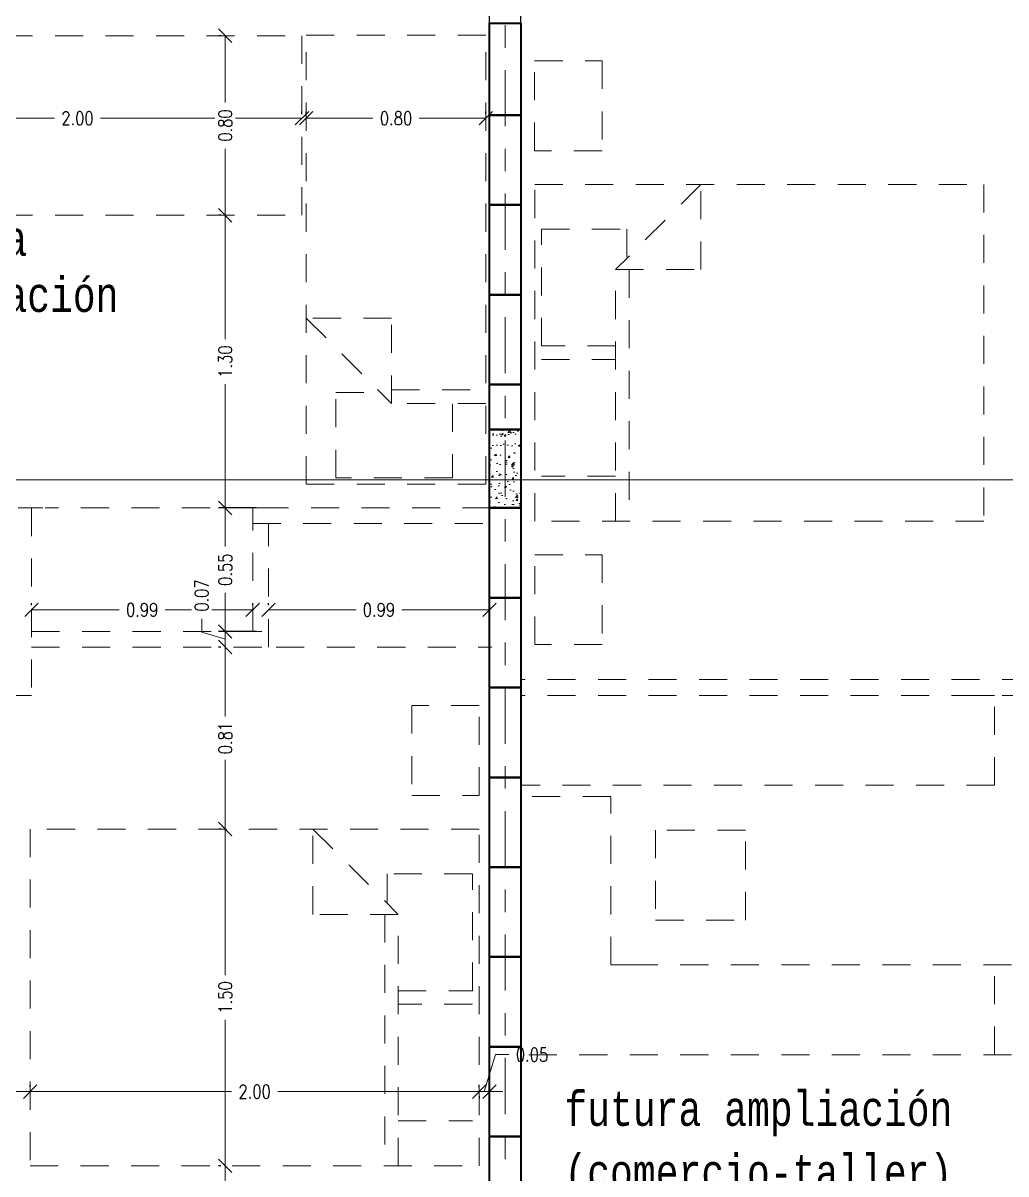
# Model space of a CAD drawing. Header units: metres. Extents: x -89 to 15, y -108 to -10.
# Drawn here: x -26.49 to -22.11, y -86.37 to -81.24 of the extents above; entities that cross this region are included whole.
import ezdxf

# ---------------------------------------------------------------- set-up
doc = ezdxf.new("R2010")
doc.units = ezdxf.units.M
doc.header["$LTSCALE"] = 5
doc.header["$MEASUREMENT"] = 0
doc.linetypes.add('CENTER', pattern=[2, 1.25, -0.25, 0.25, -0.25])
doc.linetypes.add('HIDDEN', pattern=[0.375, 0.25, -0.125])
doc.layers.get('0').update_dxf_attribs({"color": 30})
for name, color, linetype, lineweight in [('A-ANNO-DIMS', 3, 'Continuous', 18), ('A-ANNO-SYMB', 3, 'Continuous', 18), ('A-ANNO-TEXT', 3, 'Continuous', 18), ('A-FLOR-OVHD', 3, 'HIDDEN', 18), ('A-FLOR-PATT', 8, 'Continuous', 18), ('A-WALL-FULL', 7, 'Continuous', 35)]:
    doc.layers.add(name, color=color, linetype=linetype, lineweight=lineweight)
doc.styles.add('E-ROMANS', font='romans.shx', dxfattribs={"width": 0.8})
doc.dimstyles.new('E-0050_TICK_12', dxfattribs={"dimscale": 0.001, "dimtxt": 60, "dimasz": 60, "dimexe": 30, "dimexo": 20, "dimgap": 30, "dimtad": 0, "dimzin": 0, "dimdsep": 46, "dimtxsty": 'E-ROMANS', "dimblk": 'OBLIQUE', "dimcen": 30, "dimclrd": 256, "dimclre": 256, "dimclrt": 256, "dimadec": 0, "dimazin": 0, "dimtfac": 1, "dimtmove": 1, "dimatfit": 3, "dimldrblk": 'OPEN90', "dimfxl": 1, "dimtfill": 1, "dimtolj": 1, "dimtzin": 0, "dimlwd": -1, "dimarcsym": 0})

# ---------------------------------------------------------------- blocks, each defined once
blk = doc.blocks.new('_Oblique')
at = {"color": 0, "linetype": 'ByBlock', "lineweight": -2}
blk.add_line((-0.5, -0.5), (0.5, 0.5), dxfattribs=at)
blk = doc.blocks.new('*D85')
at = {"layer": 'A-ANNO-DIMS', "lineweight": -2, "transparency": 16777216}
for p, q in [((-27.2746, -81.7309), (-27.2746, -77.6055)), ((-24.4146, -81.7309), (-24.4146, -77.6055))]:
    blk.add_line(p, q, dxfattribs=at)
at = {"layer": 'A-ANNO-DIMS', "transparency": 16777216}
for p, q in [((-27.2746, -77.6355), (-25.9477, -77.6355)), ((-24.4146, -77.6355), (-25.7414, -77.6355))]:
    blk.add_line(p, q, dxfattribs=at)
at = {"layer": 'A-ANNO-DIMS', "transparency": 16777216, "xscale": 0.06, "yscale": 0.06, "zscale": 0.06, "rotation": 180}
blk.add_blockref('_Oblique', (-27.2746, -77.6355), dxfattribs=at)
at = {"layer": 'A-ANNO-DIMS', "transparency": 16777216, "xscale": 0.06, "yscale": 0.06, "zscale": 0.06}
blk.add_blockref('_Oblique', (-24.4146, -77.6355), dxfattribs=at)
at = {"layer": 'A-ANNO-DIMS', "transparency": 16777216, "insert": (-25.8446, -77.6355), "char_height": 0.06, "attachment_point": 5, "style": 'E-ROMANS', "bg_fill": 3, "box_fill_scale": 1.25, "bg_fill_color": 256, "bg_fill_true_color": 13158600, "bg_fill_transparency": 0}
blk.add_mtext('\\A1;2.86', dxfattribs=at)
blk = doc.blocks.new('_Open90')
at = {"color": 0, "linetype": 'ByBlock', "lineweight": -2}
for p, q in [((0, 0), (-1, 0)), ((-0.5, 0.5), (0, 0)), ((0, 0), (-0.5, -0.5))]:
    blk.add_line(p, q, dxfattribs=at)
blk = doc.blocks.new('*D86')
at = {"layer": 'A-ANNO-DIMS', "transparency": 16777216}
for p, q in [((-24.3446, -77.6355), (-24.3131, -77.5305)), ((-24.3131, -77.5305), (-24.2531, -77.5305)), ((-24.4146, -77.6355), (-24.2746, -77.6355))]:
    blk.add_line(p, q, dxfattribs=at)
at = {"layer": 'A-ANNO-DIMS', "lineweight": -2, "transparency": 16777216}
for p, q in [((-24.4146, -81.2209), (-24.4146, -77.6055)), ((-24.2746, -81.2209), (-24.2746, -77.6055))]:
    blk.add_line(p, q, dxfattribs=at)
at = {"layer": 'A-ANNO-DIMS', "transparency": 16777216, "xscale": 0.06, "yscale": 0.06, "zscale": 0.06, "rotation": 180}
blk.add_blockref('_Oblique', (-24.4146, -77.6355), dxfattribs=at)
at = {"layer": 'A-ANNO-DIMS', "transparency": 16777216, "xscale": 0.06, "yscale": 0.06, "zscale": 0.06}
blk.add_blockref('_Oblique', (-24.2746, -77.6355), dxfattribs=at)
at = {"layer": 'A-ANNO-DIMS', "transparency": 16777216, "insert": (-24.1488, -77.5305), "char_height": 0.06, "attachment_point": 5, "style": 'E-ROMANS', "bg_fill": 3, "box_fill_scale": 1.25, "bg_fill_color": 256, "bg_fill_true_color": 13158600, "bg_fill_transparency": 0}
blk.add_mtext('\\A1;0.14', dxfattribs=at)
blk = doc.blocks.new('*D87')
at = {"layer": 'A-ANNO-DIMS', "lineweight": -2, "transparency": 16777216}
for p, q in [((-24.2746, -81.6309), (-24.2746, -77.6055)), ((-21.4146, -81.6309), (-21.4146, -77.6055))]:
    blk.add_line(p, q, dxfattribs=at)
at = {"layer": 'A-ANNO-DIMS', "transparency": 16777216}
for p, q in [((-24.2746, -77.6355), (-22.9477, -77.6355)), ((-21.4146, -77.6355), (-22.7414, -77.6355))]:
    blk.add_line(p, q, dxfattribs=at)
at = {"layer": 'A-ANNO-DIMS', "transparency": 16777216, "xscale": 0.06, "yscale": 0.06, "zscale": 0.06, "rotation": 180}
blk.add_blockref('_Oblique', (-24.2746, -77.6355), dxfattribs=at)
at = {"layer": 'A-ANNO-DIMS', "transparency": 16777216, "xscale": 0.06, "yscale": 0.06, "zscale": 0.06}
blk.add_blockref('_Oblique', (-21.4146, -77.6355), dxfattribs=at)
at = {"layer": 'A-ANNO-DIMS', "transparency": 16777216, "insert": (-22.8446, -77.6355), "char_height": 0.06, "attachment_point": 5, "style": 'E-ROMANS', "bg_fill": 3, "box_fill_scale": 1.25, "bg_fill_color": 256, "bg_fill_true_color": 13158600, "bg_fill_transparency": 0}
blk.add_mtext('\\A1;2.86', dxfattribs=at)
blk = doc.blocks.new('*D97')
at = {"layer": 'A-ANNO-DIMS', "lineweight": -2, "transparency": 16777216}
for p, q in [((-27.2502, -81.6451), (-27.2502, -81.6351)), ((-25.2502, -81.6451), (-25.2502, -81.6351))]:
    blk.add_line(p, q, dxfattribs=at)
at = {"layer": 'A-ANNO-DIMS', "transparency": 16777216}
for p, q in [((-27.2502, -81.6651), (-26.3533, -81.6651)), ((-25.2502, -81.6651), (-26.147, -81.6651))]:
    blk.add_line(p, q, dxfattribs=at)
at = {"layer": 'A-ANNO-DIMS', "transparency": 16777216, "xscale": 0.06, "yscale": 0.06, "zscale": 0.06, "rotation": 180}
blk.add_blockref('_Oblique', (-27.2502, -81.6651), dxfattribs=at)
at = {"layer": 'A-ANNO-DIMS', "transparency": 16777216, "xscale": 0.06, "yscale": 0.06, "zscale": 0.06}
blk.add_blockref('_Oblique', (-25.2502, -81.6651), dxfattribs=at)
at = {"layer": 'A-ANNO-DIMS', "transparency": 16777216, "insert": (-26.2502, -81.6651), "char_height": 0.06, "attachment_point": 5, "style": 'E-ROMANS', "bg_fill": 3, "box_fill_scale": 1.25, "bg_fill_color": 256, "bg_fill_true_color": 13158600, "bg_fill_transparency": 0}
blk.add_mtext('\\A1;2.00', dxfattribs=at)
blk = doc.blocks.new('*D98')
at = {"layer": 'A-ANNO-DIMS', "lineweight": -2, "transparency": 16777216}
for p, q in [((-25.4546, -83.4009), (-25.6219, -83.4009)), ((-25.4546, -83.9509), (-25.6219, -83.9509))]:
    blk.add_line(p, q, dxfattribs=at)
at = {"layer": 'A-ANNO-DIMS', "transparency": 16777216}
for p, q in [((-25.5919, -83.4009), (-25.5919, -83.5728)), ((-25.5919, -83.9509), (-25.5919, -83.779))]:
    blk.add_line(p, q, dxfattribs=at)
at = {"layer": 'A-ANNO-DIMS', "transparency": 16777216, "xscale": 0.06, "yscale": 0.06, "zscale": 0.06}
for p, rotation in [((-25.5919, -83.4009), 90), ((-25.5919, -83.9509), 270)]:
    blk.add_blockref('_Oblique', p, dxfattribs=dict(at, rotation=rotation))
at = {"layer": 'A-ANNO-DIMS', "transparency": 16777216, "insert": (-25.5919, -83.6759), "char_height": 0.06, "attachment_point": 5, "rotation": 90, "style": 'E-ROMANS', "bg_fill": 3, "box_fill_scale": 1.25, "bg_fill_color": 256, "bg_fill_true_color": 13158600, "bg_fill_transparency": 0}
blk.add_mtext('\\A1;0.55', dxfattribs=at)
blk = doc.blocks.new('*D99')
at = {"layer": 'A-ANNO-DIMS', "lineweight": -2, "transparency": 16777216}
for p, q in [((-25.6119, -82.0975), (-25.6219, -82.0975)), ((-25.6119, -83.4009), (-25.6219, -83.4009))]:
    blk.add_line(p, q, dxfattribs=at)
at = {"layer": 'A-ANNO-DIMS', "transparency": 16777216}
for p, q in [((-25.5919, -82.0975), (-25.5919, -82.6495)), ((-25.5919, -83.4009), (-25.5919, -82.8489))]:
    blk.add_line(p, q, dxfattribs=at)
at = {"layer": 'A-ANNO-DIMS', "transparency": 16777216, "xscale": 0.06, "yscale": 0.06, "zscale": 0.06}
for p, rotation in [((-25.5919, -82.0975), 90), ((-25.5919, -83.4009), 270)]:
    blk.add_blockref('_Oblique', p, dxfattribs=dict(at, rotation=rotation))
at = {"layer": 'A-ANNO-DIMS', "transparency": 16777216, "insert": (-25.5919, -82.7492), "char_height": 0.06, "attachment_point": 5, "rotation": 90, "style": 'E-ROMANS', "bg_fill": 3, "box_fill_scale": 1.25, "bg_fill_color": 256, "bg_fill_true_color": 13158600, "bg_fill_transparency": 0}
blk.add_mtext('\\A1;1.30', dxfattribs=at)
blk = doc.blocks.new('*D100')
at = {"layer": 'A-ANNO-DIMS', "lineweight": -2, "transparency": 16777216}
for p, q in [((-25.6119, -81.2975), (-25.6219, -81.2975)), ((-25.6119, -82.0975), (-25.6219, -82.0975))]:
    blk.add_line(p, q, dxfattribs=at)
at = {"layer": 'A-ANNO-DIMS', "transparency": 16777216}
for p, q in [((-25.5919, -81.2975), (-25.5919, -81.5943)), ((-25.5919, -82.0975), (-25.5919, -81.8006))]:
    blk.add_line(p, q, dxfattribs=at)
at = {"layer": 'A-ANNO-DIMS', "transparency": 16777216, "xscale": 0.06, "yscale": 0.06, "zscale": 0.06}
for p, rotation in [((-25.5919, -81.2975), 90), ((-25.5919, -82.0975), 270)]:
    blk.add_blockref('_Oblique', p, dxfattribs=dict(at, rotation=rotation))
at = {"layer": 'A-ANNO-DIMS', "transparency": 16777216, "insert": (-25.5919, -81.6975), "char_height": 0.06, "attachment_point": 5, "rotation": 90, "style": 'E-ROMANS', "bg_fill": 3, "box_fill_scale": 1.25, "bg_fill_color": 256, "bg_fill_true_color": 13158600, "bg_fill_transparency": 0}
blk.add_mtext('\\A1;0.80', dxfattribs=at)
blk = doc.blocks.new('*D101')
at = {"layer": 'A-ANNO-DIMS', "lineweight": -2, "transparency": 16777216}
for p, q in [((-25.6119, -84.0205), (-25.6219, -84.0205)), ((-25.6119, -84.8312), (-25.6219, -84.8312))]:
    blk.add_line(p, q, dxfattribs=at)
at = {"layer": 'A-ANNO-DIMS', "transparency": 16777216}
for p, q in [((-25.5919, -84.0205), (-25.5919, -84.3296)), ((-25.5919, -84.8312), (-25.5919, -84.5222))]:
    blk.add_line(p, q, dxfattribs=at)
at = {"layer": 'A-ANNO-DIMS', "transparency": 16777216, "xscale": 0.06, "yscale": 0.06, "zscale": 0.06}
for p, rotation in [((-25.5919, -84.0205), 90), ((-25.5919, -84.8312), 270)]:
    blk.add_blockref('_Oblique', p, dxfattribs=dict(at, rotation=rotation))
at = {"layer": 'A-ANNO-DIMS', "transparency": 16777216, "insert": (-25.5919, -84.4259), "char_height": 0.06, "attachment_point": 5, "rotation": 90, "style": 'E-ROMANS', "bg_fill": 3, "box_fill_scale": 1.25, "bg_fill_color": 256, "bg_fill_true_color": 13158600, "bg_fill_transparency": 0}
blk.add_mtext('\\A1;0.81', dxfattribs=at)
blk = doc.blocks.new('*D102')
at = {"layer": 'A-ANNO-DIMS', "lineweight": -2, "transparency": 16777216}
for p, q in [((-25.6119, -84.8312), (-25.6219, -84.8312)), ((-25.6119, -86.3312), (-25.6219, -86.3312))]:
    blk.add_line(p, q, dxfattribs=at)
at = {"layer": 'A-ANNO-DIMS', "transparency": 16777216}
for p, q in [((-25.5919, -84.8312), (-25.5919, -85.4815)), ((-25.5919, -86.3312), (-25.5919, -85.681))]:
    blk.add_line(p, q, dxfattribs=at)
at = {"layer": 'A-ANNO-DIMS', "transparency": 16777216, "xscale": 0.06, "yscale": 0.06, "zscale": 0.06}
for p, rotation in [((-25.5919, -84.8312), 90), ((-25.5919, -86.3312), 270)]:
    blk.add_blockref('_Oblique', p, dxfattribs=dict(at, rotation=rotation))
at = {"layer": 'A-ANNO-DIMS', "transparency": 16777216, "insert": (-25.5919, -85.5812), "char_height": 0.06, "attachment_point": 5, "rotation": 90, "style": 'E-ROMANS', "bg_fill": 3, "box_fill_scale": 1.25, "bg_fill_color": 256, "bg_fill_true_color": 13158600, "bg_fill_transparency": 0}
blk.add_mtext('\\A1;1.50', dxfattribs=at)
blk = doc.blocks.new('*D103')
at = {"layer": 'A-ANNO-DIMS', "lineweight": -2, "transparency": 16777216}
for p, q in [((-25.6119, -86.3312), (-25.6219, -86.3312)), ((-25.6119, -87.0809), (-25.6219, -87.0809))]:
    blk.add_line(p, q, dxfattribs=at)
at = {"layer": 'A-ANNO-DIMS', "transparency": 16777216}
for p, q in [((-25.5919, -86.3312), (-25.5919, -86.6029)), ((-25.5919, -87.0809), (-25.5919, -86.8092))]:
    blk.add_line(p, q, dxfattribs=at)
at = {"layer": 'A-ANNO-DIMS', "transparency": 16777216, "xscale": 0.06, "yscale": 0.06, "zscale": 0.06}
for p, rotation in [((-25.5919, -86.3312), 90), ((-25.5919, -87.0809), 270)]:
    blk.add_blockref('_Oblique', p, dxfattribs=dict(at, rotation=rotation))
at = {"layer": 'A-ANNO-DIMS', "transparency": 16777216, "insert": (-25.5919, -86.7061), "char_height": 0.06, "attachment_point": 5, "rotation": 90, "style": 'E-ROMANS', "bg_fill": 3, "box_fill_scale": 1.25, "bg_fill_color": 256, "bg_fill_true_color": 13158600, "bg_fill_transparency": 0}
blk.add_mtext('\\A1;0.75', dxfattribs=at)
blk = doc.blocks.new('*D104')
at = {"layer": 'A-ANNO-DIMS', "lineweight": -2, "transparency": 16777216}
for p, q in [((-27.2746, -85.9809), (-27.2746, -85.9709)), ((-26.4611, -85.9809), (-26.4611, -85.9709))]:
    blk.add_line(p, q, dxfattribs=at)
at = {"layer": 'A-ANNO-DIMS', "transparency": 16777216}
for p, q in [((-27.2746, -86.0009), (-26.9641, -86.0009)), ((-26.4611, -86.0009), (-26.7715, -86.0009))]:
    blk.add_line(p, q, dxfattribs=at)
at = {"layer": 'A-ANNO-DIMS', "transparency": 16777216, "xscale": 0.06, "yscale": 0.06, "zscale": 0.06, "rotation": 180}
blk.add_blockref('_Oblique', (-27.2746, -86.0009), dxfattribs=at)
at = {"layer": 'A-ANNO-DIMS', "transparency": 16777216, "xscale": 0.06, "yscale": 0.06, "zscale": 0.06}
blk.add_blockref('_Oblique', (-26.4611, -86.0009), dxfattribs=at)
at = {"layer": 'A-ANNO-DIMS', "transparency": 16777216, "insert": (-26.8678, -86.0009), "char_height": 0.06, "attachment_point": 5, "style": 'E-ROMANS', "bg_fill": 3, "box_fill_scale": 1.25, "bg_fill_color": 256, "bg_fill_true_color": 13158600, "bg_fill_transparency": 0}
blk.add_mtext('\\A1;0.81', dxfattribs=at)
blk = doc.blocks.new('*D105')
at = {"layer": 'A-ANNO-DIMS', "lineweight": -2, "transparency": 16777216}
for p, q in [((-26.4611, -85.9809), (-26.4611, -85.9709)), ((-24.4611, -85.9809), (-24.4611, -85.9709))]:
    blk.add_line(p, q, dxfattribs=at)
at = {"layer": 'A-ANNO-DIMS', "transparency": 16777216}
for p, q in [((-26.4611, -86.0009), (-25.5642, -86.0009)), ((-24.4611, -86.0009), (-25.3579, -86.0009))]:
    blk.add_line(p, q, dxfattribs=at)
at = {"layer": 'A-ANNO-DIMS', "transparency": 16777216, "xscale": 0.06, "yscale": 0.06, "zscale": 0.06, "rotation": 180}
blk.add_blockref('_Oblique', (-26.4611, -86.0009), dxfattribs=at)
at = {"layer": 'A-ANNO-DIMS', "transparency": 16777216, "xscale": 0.06, "yscale": 0.06, "zscale": 0.06}
blk.add_blockref('_Oblique', (-24.4611, -86.0009), dxfattribs=at)
at = {"layer": 'A-ANNO-DIMS', "transparency": 16777216, "insert": (-25.4611, -86.0009), "char_height": 0.06, "attachment_point": 5, "style": 'E-ROMANS', "bg_fill": 3, "box_fill_scale": 1.25, "bg_fill_color": 256, "bg_fill_true_color": 13158600, "bg_fill_transparency": 0}
blk.add_mtext('\\A1;2.00', dxfattribs=at)
blk = doc.blocks.new('*D106')
at = {"layer": 'A-ANNO-DIMS', "transparency": 16777216}
for p, q in [((-24.4378, -86.0009), (-24.3883, -85.8359)), ((-24.3883, -85.8359), (-24.3283, -85.8359)), ((-24.4611, -86.0009), (-24.5211, -86.0009)), ((-24.4611, -86.0009), (-24.4146, -86.0009)), ((-24.4611, -86.0009), (-24.4146, -86.0009)), ((-24.4146, -86.0009), (-24.3546, -86.0009))]:
    blk.add_line(p, q, dxfattribs=at)
at = {"layer": 'A-ANNO-DIMS', "lineweight": -2, "transparency": 16777216}
for p, q in [((-24.4146, -85.9809), (-24.4146, -85.9709)), ((-24.4611, -86.0209), (-24.4611, -86.0309))]:
    blk.add_line(p, q, dxfattribs=at)
at = {"layer": 'A-ANNO-DIMS', "transparency": 16777216, "xscale": 0.06, "yscale": 0.06, "zscale": 0.06}
blk.add_blockref('_Oblique', (-24.4611, -86.0009), dxfattribs=at)
at = {"layer": 'A-ANNO-DIMS', "transparency": 16777216, "xscale": 0.06, "yscale": 0.06, "zscale": 0.06, "rotation": 180}
blk.add_blockref('_Oblique', (-24.4146, -86.0009), dxfattribs=at)
at = {"layer": 'A-ANNO-DIMS', "transparency": 16777216, "insert": (-24.2252, -85.8359), "char_height": 0.06, "attachment_point": 5, "style": 'E-ROMANS', "bg_fill": 3, "box_fill_scale": 1.25, "bg_fill_color": 256, "bg_fill_true_color": 13158600, "bg_fill_transparency": 0}
blk.add_mtext('\\A1;0.05', dxfattribs=at)
blk = doc.blocks.new('*D107')
at = {"layer": 'A-ANNO-DIMS', "lineweight": -2, "transparency": 16777216}
for p, q in [((-26.4546, -83.8346), (-26.4546, -83.8246)), ((-25.4696, -83.8346), (-25.4696, -83.8246))]:
    blk.add_line(p, q, dxfattribs=at)
at = {"layer": 'A-ANNO-DIMS', "transparency": 16777216}
for p, q in [((-26.4546, -83.8546), (-26.0641, -83.8546)), ((-25.4696, -83.8546), (-25.8601, -83.8546))]:
    blk.add_line(p, q, dxfattribs=at)
at = {"layer": 'A-ANNO-DIMS', "transparency": 16777216, "xscale": 0.06, "yscale": 0.06, "zscale": 0.06, "rotation": 180}
blk.add_blockref('_Oblique', (-26.4546, -83.8546), dxfattribs=at)
at = {"layer": 'A-ANNO-DIMS', "transparency": 16777216, "xscale": 0.06, "yscale": 0.06, "zscale": 0.06}
blk.add_blockref('_Oblique', (-25.4696, -83.8546), dxfattribs=at)
at = {"layer": 'A-ANNO-DIMS', "transparency": 16777216, "insert": (-25.9621, -83.8546), "char_height": 0.06, "attachment_point": 5, "style": 'E-ROMANS', "bg_fill": 3, "box_fill_scale": 1.25, "bg_fill_color": 256, "bg_fill_true_color": 13158600, "bg_fill_transparency": 0}
blk.add_mtext('\\A1;0.99', dxfattribs=at)
blk = doc.blocks.new('*D108')
at = {"layer": 'A-ANNO-DIMS', "lineweight": -2, "transparency": 16777216}
for p, q in [((-25.3996, -83.8346), (-25.3996, -83.8246)), ((-24.4146, -83.8346), (-24.4146, -83.8246))]:
    blk.add_line(p, q, dxfattribs=at)
at = {"layer": 'A-ANNO-DIMS', "transparency": 16777216}
for p, q in [((-25.3996, -83.8546), (-25.0091, -83.8546)), ((-24.4146, -83.8546), (-24.8051, -83.8546))]:
    blk.add_line(p, q, dxfattribs=at)
at = {"layer": 'A-ANNO-DIMS', "transparency": 16777216, "xscale": 0.06, "yscale": 0.06, "zscale": 0.06, "rotation": 180}
blk.add_blockref('_Oblique', (-25.3996, -83.8546), dxfattribs=at)
at = {"layer": 'A-ANNO-DIMS', "transparency": 16777216, "xscale": 0.06, "yscale": 0.06, "zscale": 0.06}
blk.add_blockref('_Oblique', (-24.4146, -83.8546), dxfattribs=at)
at = {"layer": 'A-ANNO-DIMS', "transparency": 16777216, "insert": (-24.9071, -83.8546), "char_height": 0.06, "attachment_point": 5, "style": 'E-ROMANS', "bg_fill": 3, "box_fill_scale": 1.25, "bg_fill_color": 256, "bg_fill_true_color": 13158600, "bg_fill_transparency": 0}
blk.add_mtext('\\A1;0.99', dxfattribs=at)
blk = doc.blocks.new('*D125')
at = {"layer": 'A-ANNO-DIMS', "transparency": 16777216}
for p, q in [((-25.6969, -83.9542), (-25.6969, -83.8942)), ((-25.5919, -83.9857), (-25.6969, -83.9542)), ((-25.5919, -83.9509), (-25.5919, -84.0205))]:
    blk.add_line(p, q, dxfattribs=at)
at = {"layer": 'A-ANNO-DIMS', "lineweight": -2, "transparency": 16777216}
for p, q in [((-25.6119, -83.9509), (-25.6219, -83.9509)), ((-25.6119, -84.0205), (-25.6219, -84.0205))]:
    blk.add_line(p, q, dxfattribs=at)
at = {"layer": 'A-ANNO-DIMS', "transparency": 16777216, "xscale": 0.06, "yscale": 0.06, "zscale": 0.06}
for p, rotation in [((-25.5919, -83.9509), 90), ((-25.5919, -84.0205), 270)]:
    blk.add_blockref('_Oblique', p, dxfattribs=dict(at, rotation=rotation))
at = {"layer": 'A-ANNO-DIMS', "transparency": 16777216, "insert": (-25.6969, -83.7911), "char_height": 0.06, "attachment_point": 5, "rotation": 90, "style": 'E-ROMANS', "bg_fill": 3, "box_fill_scale": 1.25, "bg_fill_color": 256, "bg_fill_true_color": 13158600, "bg_fill_transparency": 0}
blk.add_mtext('\\A1;0.07', dxfattribs=at)
blk = doc.blocks.new('*D132')
at = {"layer": 'A-ANNO-DIMS', "lineweight": -2, "transparency": 16777216}
for p, q in [((-25.2311, -81.6451), (-25.2311, -81.6351)), ((-24.4311, -81.6451), (-24.4311, -81.6351))]:
    blk.add_line(p, q, dxfattribs=at)
at = {"layer": 'A-ANNO-DIMS', "transparency": 16777216}
for p, q in [((-25.2311, -81.6651), (-24.9343, -81.6651)), ((-24.4311, -81.6651), (-24.728, -81.6651))]:
    blk.add_line(p, q, dxfattribs=at)
at = {"layer": 'A-ANNO-DIMS', "transparency": 16777216, "xscale": 0.06, "yscale": 0.06, "zscale": 0.06, "rotation": 180}
blk.add_blockref('_Oblique', (-25.2311, -81.6651), dxfattribs=at)
at = {"layer": 'A-ANNO-DIMS', "transparency": 16777216, "xscale": 0.06, "yscale": 0.06, "zscale": 0.06}
blk.add_blockref('_Oblique', (-24.4311, -81.6651), dxfattribs=at)
at = {"layer": 'A-ANNO-DIMS', "transparency": 16777216, "insert": (-24.8311, -81.6651), "char_height": 0.06, "attachment_point": 5, "style": 'E-ROMANS', "bg_fill": 3, "box_fill_scale": 1.25, "bg_fill_color": 256, "bg_fill_true_color": 13158600, "bg_fill_transparency": 0}
blk.add_mtext('\\A1;0.80', dxfattribs=at)

msp = doc.modelspace()

# ---------------------------------------------------------------- hatches: boundary and pattern name
at = {"layer": 'A-FLOR-PATT'}
h = msp.add_hatch(dxfattribs=at)
h.set_pattern_fill('AR-CONC', color=256, scale=0.0005, style=0)
h.set_pattern_definition([(50, (8.99, -3e-14), (0.091092334, -0.00796954), [0.009525, -0.104775]), (355, (8.99, -3e-14), (-0.01762141, 0.09552832), [0.00762, -0.08382]), (100.451, (8.99759, -0.00066), (0.07347125, 0.08755834), [0.008095, -0.089045]), (46.1842, (8.99, 0.0254), (0.13553952, -0.02102116), [0.0142875, -0.1571625]), (96.6356, (9.0013, 0.02365), (0.11870212, 0.12371278), [0.0121425, -0.1335675]), (351.184, (8.99, 0.0254), (0.1187023, 0.12371256), [0.01143, -0.12573]), (21, (9.0027, 0.01905), (0.07580744, -0.05113276), [0.009525, -0.104775]), (326, (9.0027, 0.01905), (0.03090101, 0.09209398), [0.00762, -0.08382]), (71.4514, (9.00902, 0.01479), (0.106708245, 0.04096143), [0.008095, -0.089045]), (37.5, (8.99, -3e-14), (0.001544302, 0.04227752), [0, -0.082804, 0, -0.08509, 0, -0.0841375]), (7.5, (8.99, -3e-14), (0.033409831, 0.050090287), [0, -0.048514, 0, -0.080899, 0, -0.0320675]), (327.5, (8.96168, -3e-14), (0.067795298, -0.002864372), [0, -0.03175, 0, -0.09906, 0, -0.131445]), (317.5, (8.94898, -3e-14), (0.07406459, 0.012713246), [0, -0.041275, 0, -0.065786, 0, -0.093345])])
h.paths.add_polyline_path([(-24.2746, -83.0509), (-24.4146, -83.0509), (-24.4146, -83.4009), (-24.2746, -83.4009)])

# ---------------------------------------------------------------- linework, layer by layer
at = {"layer": 'A-ANNO-SYMB', "linetype": 'CENTER', "ltscale": 0.04}
msp.add_line((-24.3446, -92.1509), (-24.3446, -77.1009), dxfattribs=at)
at = {"layer": 'A-ANNO-SYMB', "ltscale": 0.04}
msp.add_lwpolyline([(-35.5715, -83.2759), (-14.2746, -83.2759)], dxfattribs=at)
at = {"layer": 'A-FLOR-OVHD', "ltscale": 0.1}
for p, q in [((-27.2502, -81.2975), (-25.2502, -81.2975)), ((-25.2502, -82.0975), (-25.2502, -81.2975)), ((-25.2311, -83.2955), (-25.2311, -81.2955)), ((-25.2311, -81.2955), (-24.4311, -81.2955)), ((-24.4311, -83.2955), (-24.4311, -81.2955)), ((-24.2132, -81.9595), (-22.2132, -81.9595)), ((-24.2132, -83.4595), (-24.2132, -81.9595)), ((-23.4732, -81.9595), (-23.8532, -82.3395)), ((-23.4732, -82.3395), (-23.4732, -81.9595)), ((-22.2132, -81.9595), (-22.2132, -83.4595)), ((-27.2502, -82.0975), (-25.2502, -82.0975)), ((-24.1832, -82.1595), (-23.8032, -82.1595)), ((-24.1832, -82.6795), (-24.1832, -82.1595)), ((-23.8032, -82.1595), (-23.8032, -82.2895)), ((-23.8532, -83.4595), (-23.8532, -82.3395)), ((-23.8532, -82.3395), (-23.4732, -82.3395)), ((-23.7932, -82.3395), (-23.7932, -83.4595)), ((-25.2311, -82.5555), (-24.8511, -82.9355)), ((-24.8511, -82.5555), (-25.2311, -82.5555)), ((-24.8511, -82.9355), (-24.8511, -82.5555)), ((-23.8532, -82.6795), (-24.1832, -82.6795)), ((-24.1832, -82.7395), (-23.8532, -82.7395)), ((-25.0996, -83.2668), (-25.0996, -82.8868)), ((-25.0996, -82.8868), (-24.9696, -82.8868)), ((-24.8511, -82.8755), (-24.4311, -82.8755)), ((-24.4311, -82.9355), (-24.8511, -82.9355)), ((-24.5796, -82.9368), (-24.5796, -83.2668)), ((-24.4311, -83.2955), (-25.2311, -83.2955)), ((-24.5796, -83.2668), (-25.0996, -83.2668)), ((-23.8532, -83.2595), (-24.1832, -83.2595)), ((-26.5146, -83.4009), (-26.4446, -83.4009)), ((-26.4746, -83.4009), (-26.4046, -83.4009)), ((-26.4546, -83.4009), (-26.4546, -84.2359)), ((-25.4346, -83.4009), (-26.3946, -83.4009)), ((-25.4696, -83.9509), (-25.4696, -83.4009)), ((-25.4346, -83.4009), (-24.4146, -83.4009)), ((-22.2132, -83.4595), (-24.2132, -83.4595)), ((-25.4696, -83.4709), (-24.4146, -83.4709)), ((-25.3996, -84.0209), (-25.3996, -83.4709)), ((-26.4546, -83.9509), (-25.3996, -83.9509)), ((-26.4546, -84.0209), (-25.3646, -84.0209)), ((-25.3646, -84.0209), (-24.4046, -84.0209)), ((-21.3311, -84.1655), (-24.2746, -84.1655)), ((-26.5246, -84.2359), (-26.4546, -84.2359)), ((-21.3311, -84.2363), (-24.2746, -84.2363)), ((-22.1646, -84.2359), (-22.2346, -84.2359)), ((-22.1646, -84.6363), (-22.1646, -84.2363)), ((-22.1646, -84.6363), (-24.2746, -84.6363)), ((-23.8746, -84.6863), (-24.2746, -84.6863)), ((-23.8746, -85.4363), (-23.8746, -84.6863)), ((-24.4611, -84.8312), (-26.4611, -84.8312)), ((-26.4611, -84.8312), (-26.4611, -86.3312)), ((-25.2011, -85.2112), (-25.2011, -84.8312)), ((-25.2011, -84.8312), (-24.8211, -85.2112)), ((-24.4611, -86.3312), (-24.4611, -84.8312)), ((-23.6746, -84.8363), (-23.6746, -85.2363)), ((-23.2746, -84.8363), (-23.6746, -84.8363)), ((-23.2746, -85.2363), (-23.2746, -84.8363)), ((-24.4911, -85.0312), (-24.8711, -85.0312)), ((-24.8711, -85.0312), (-24.8711, -85.1613)), ((-24.4911, -85.5512), (-24.4911, -85.0312)), ((-24.8211, -85.2112), (-25.2011, -85.2112)), ((-24.8811, -85.2112), (-24.8811, -86.3312)), ((-24.8211, -86.3312), (-24.8211, -85.2112)), ((-23.6746, -85.2363), (-23.2746, -85.2363)), ((-23.7746, -85.4363), (-23.8746, -85.4363)), ((-21.4146, -85.4363), (-23.7746, -85.4363)), ((-22.1646, -85.8363), (-22.1646, -85.4363)), ((-24.8211, -85.5512), (-24.4911, -85.5512)), ((-24.4911, -85.6112), (-24.8211, -85.6112)), ((-24.8211, -86.1312), (-24.4911, -86.1312)), ((-26.4611, -86.3312), (-24.4611, -86.3312))]:
    msp.add_line(p, q, dxfattribs=at)
for points in [[(-24.2135, -81.8095), (-24.2135, -81.4095), (-23.9135, -81.4095), (-23.9135, -81.8095)], [(-24.2132, -84.0095), (-24.2132, -83.6095), (-23.9132, -83.6095), (-23.9132, -84.0095)], [(-24.4607, -84.6812), (-24.4607, -84.2812), (-24.7607, -84.2812), (-24.7607, -84.6812)]]:
    msp.add_lwpolyline(points, close=True, dxfattribs=at)
at = {"layer": 'A-WALL-FULL'}
for p, q in [((-24.4146, -82.0509), (-24.2746, -82.0509)), ((-24.4146, -82.4509), (-24.4146, -82.0509)), ((-24.2746, -82.0509), (-24.4146, -82.0509)), ((-24.2746, -82.0509), (-24.2746, -82.4509)), ((-24.2746, -82.4509), (-24.4146, -82.4509)), ((-24.4146, -82.4509), (-24.2746, -82.4509)), ((-24.4146, -82.8509), (-24.4146, -82.4509)), ((-24.2746, -82.4509), (-24.2746, -82.8509)), ((-24.4146, -82.8509), (-24.2746, -82.8509)), ((-24.4146, -83.0509), (-24.4146, -82.8509)), ((-24.2746, -82.8509), (-24.4146, -82.8509)), ((-24.2746, -82.8509), (-24.2746, -83.0509)), ((-24.2746, -83.0509), (-24.4146, -83.0509)), ((-24.4146, -83.4009), (-24.2746, -83.4009)), ((-24.2746, -83.4009), (-24.2746, -83.8009)), ((-24.2746, -83.8009), (-24.2746, -84.2009)), ((-24.2746, -84.2009), (-24.4146, -84.2009)), ((-24.4146, -84.2009), (-24.2746, -84.2009)), ((-24.4146, -84.6009), (-24.4146, -84.2009)), ((-24.2746, -84.2009), (-24.2746, -84.6009)), ((-24.2746, -84.6009), (-24.4146, -84.6009)), ((-24.4146, -84.6009), (-24.2746, -84.6009)), ((-24.4146, -85.0009), (-24.4146, -84.6009)), ((-24.2746, -84.6009), (-24.2746, -85.0009)), ((-24.2746, -85.0009), (-24.4146, -85.0009)), ((-24.4146, -85.0009), (-24.2746, -85.0009)), ((-24.4146, -85.4009), (-24.4146, -85.0009)), ((-24.2746, -85.0009), (-24.2746, -85.4009)), ((-24.2746, -85.4009), (-24.4146, -85.4009)), ((-24.4146, -85.4009), (-24.2746, -85.4009)), ((-24.2746, -86.2009), (-24.4146, -86.2009)), ((-24.4146, -86.2009), (-24.2746, -86.2009)), ((-24.4146, -86.6009), (-24.4146, -86.2009)), ((-24.2746, -86.2009), (-24.2746, -86.6009))]:
    msp.add_line(p, q, dxfattribs=at)
msp.add_lwpolyline([(-24.4146, -83.0509), (-24.2746, -83.0509), (-24.2746, -83.4009), (-24.4146, -83.4009)], close=True, dxfattribs=at)

# ---------------------------------------------------------------- texts
at = {"layer": 'A-ANNO-TEXT', "char_height": 0.15, "attachment_point": 1, "style": 'E-ROMANS'}
for s, insert, width in [('{\\fMonospac821 BT|b0|i0|c0|p49;futura ampliación}', (-27.0843, -82.1276), 1.4058), ('{\\fMonospac821 BT|b0|i0|c0|p49;futura ampliación}', (-24.0811, -86.0033), 2.6665), ('{\\fMonospac821 BT|b0|i0|c0|p49;(comercio-taller)}', (-24.0811, -86.2851), 2.6665)]:
    msp.add_mtext(s, dxfattribs=dict(at, insert=insert, width=width))

# ---------------------------------------------------------------- next in the draw order: dimensions: what is measured, and where the dimension line sits
at = {"layer": 'A-ANNO-DIMS'}
for base, p1, p2, picture, middle in [((-24.4146, -77.6355), (-27.2746, -81.7509), (-24.4146, -81.7509), '*D85', (-25.8446, -77.6355)), ((-26.4611, -86.0009), (-27.2746, -86.0009), (-26.4611, -86.0009), '*D104', (-26.8678, -86.0009))]:
    dim = msp.add_linear_dim(base=base, p1=p1, p2=p2, dimstyle='E-0050_TICK_12', dxfattribs=at)
    dim.commit()
    dim.dimension.update_dxf_attribs({"geometry": picture, "text_midpoint": middle})
dim = msp.add_linear_dim(base=(-25.5919, -83.9509), p1=(-25.4346, -83.4009), p2=(-25.4346, -83.9509), angle=90, dimstyle='E-0050_TICK_12', dxfattribs=at)
dim.commit()
dim.dimension.update_dxf_attribs({"geometry": '*D98', "text_midpoint": (-25.5919, -83.6759)})

# ---------------------------------------------------------------- next in the draw order: dimensions: what is measured, and where the dimension line sits
for base, p1, p2, picture, middle in [((-24.2746, -77.6355), (-24.4146, -81.2409), (-24.2746, -81.2409), '*D86', (-24.2231, -77.5305)), ((-25.2502, -81.6651), (-27.2502, -81.6651), (-25.2502, -81.6651), '*D97', (-26.2502, -81.6651)), ((-25.4695797242, -83.8545856506), (-26.4545797242, -83.8545856506), (-25.4695797242, -83.8545856506), '*D107', (-25.9620797242, -83.8545856506))]:
    dim = msp.add_linear_dim(base=base, p1=p1, p2=p2, dimstyle='E-0050_TICK_12', dxfattribs=at)
    dim.commit()
    dim.dimension.update_dxf_attribs({"geometry": picture, "text_midpoint": middle})
for base, p1, p2, picture, middle in [((-25.5919, -82.0975), (-25.5919, -83.4009), (-25.5919, -82.0975), '*D99', (-25.5919, -82.7492)), ((-25.5919, -84.8312), (-25.5919, -84.0205), (-25.5919, -84.8312), '*D101', (-25.5919, -84.4259))]:
    dim = msp.add_linear_dim(base=base, p1=p1, p2=p2, angle=90, dimstyle='E-0050_TICK_12', dxfattribs=at)
    dim.commit()
    dim.dimension.update_dxf_attribs({"geometry": picture, "text_midpoint": middle})

# ---------------------------------------------------------------- next in the draw order: dimensions: what is measured, and where the dimension line sits
for base, p1, p2, picture, middle in [((-21.4146, -77.6355), (-24.2746, -81.6509), (-21.4146, -81.6509), '*D87', (-22.8446, -77.6355)), ((-24.4311, -81.6651), (-25.2311, -81.6651), (-24.4311, -81.6651), '*D132', (-24.8311, -81.6651)), ((-24.4145797242, -83.8545856506), (-25.3995797242, -83.8545856506), (-24.4145797242, -83.8545856506), '*D108', (-24.9070797242, -83.8545856506))]:
    dim = msp.add_linear_dim(base=base, p1=p1, p2=p2, dimstyle='E-0050_TICK_12', dxfattribs=at)
    dim.commit()
    dim.dimension.update_dxf_attribs({"geometry": picture, "text_midpoint": middle})
for base, p1, p2, picture, middle in [((-25.5919, -81.2975), (-25.5919, -82.0975), (-25.5919, -81.2975), '*D100', (-25.5919, -81.6975)), ((-25.5919, -84.0205), (-25.5919, -83.9509), (-25.5919, -84.0205), '*D125', (-25.6969, -83.8642)), ((-25.5919, -86.3312), (-25.5919, -84.8312), (-25.5919, -86.3312), '*D102', (-25.5919, -85.5812))]:
    dim = msp.add_linear_dim(base=base, p1=p1, p2=p2, angle=90, dimstyle='E-0050_TICK_12', dxfattribs=at)
    dim.commit()
    dim.dimension.update_dxf_attribs({"geometry": picture, "text_midpoint": middle})

# ---------------------------------------------------------------- next in the draw order: linework, layer by layer
at = {"layer": 'A-WALL-FULL'}
for p, q in [((-24.4146, -81.2409), (-24.2746, -81.2409)), ((-24.4146, -81.6509), (-24.4146, -81.2409)), ((-24.2746, -81.2409), (-24.2746, -81.6509)), ((-24.4146, -81.6509), (-24.2746, -81.6509)), ((-24.4146, -82.0509), (-24.4146, -81.6509)), ((-24.2746, -81.6509), (-24.4146, -81.6509)), ((-24.2746, -81.6509), (-24.2746, -82.0509)), ((-24.4146, -83.8009), (-24.4146, -83.4009)), ((-24.2746, -83.8009), (-24.4146, -83.8009)), ((-24.4146, -83.8009), (-24.2746, -83.8009)), ((-24.4146, -84.2009), (-24.4146, -83.8009))]:
    msp.add_line(p, q, dxfattribs=at)

# ---------------------------------------------------------------- next in the draw order: dimensions: what is measured, and where the dimension line sits
at = {"layer": 'A-ANNO-DIMS'}
dim = msp.add_linear_dim(base=(-24.4611, -86.0009), p1=(-26.4611, -86.0009), p2=(-24.4611, -86.0009), dimstyle='E-0050_TICK_12', dxfattribs=at)
dim.commit()
dim.dimension.update_dxf_attribs({"geometry": '*D105', "text_midpoint": (-25.4611, -86.0009)})
dim = msp.add_linear_dim(base=(-25.5919, -87.0809), p1=(-25.5919, -86.3312), p2=(-25.5919, -87.0809), angle=90, dimstyle='E-0050_TICK_12', dxfattribs=at)
dim.commit()
dim.dimension.update_dxf_attribs({"geometry": '*D103', "text_midpoint": (-25.5919, -86.7061)})

# ---------------------------------------------------------------- next in the draw order: dimensions: what is measured, and where the dimension line sits
dim = msp.add_linear_dim(base=(-24.4146, -86.0009), p1=(-24.4611, -86.0009), p2=(-24.4146, -86.0009), dimstyle='E-0050_TICK_12', dxfattribs=at)
dim.commit()
dim.dimension.update_dxf_attribs({"geometry": '*D106', "text_midpoint": (-24.2983, -85.8359)})

# ---------------------------------------------------------------- next in the draw order: linework, layer by layer
at = {"layer": 'A-FLOR-OVHD', "ltscale": 0.1}
msp.add_line((-21.4146, -85.8363), (-24.2746, -85.8363), dxfattribs=at)
at = {"layer": 'A-WALL-FULL'}
for p, q in [((-24.4146, -85.8009), (-24.4146, -85.4009)), ((-24.2746, -85.4009), (-24.2746, -85.8009)), ((-24.4146, -85.8009), (-24.2746, -85.8009)), ((-24.4146, -86.2009), (-24.4146, -85.8009)), ((-24.2746, -85.8009), (-24.4146, -85.8009)), ((-24.2746, -85.8009), (-24.2746, -86.2009))]:
    msp.add_line(p, q, dxfattribs=at)

doc.saveas('drawing.dxf')
